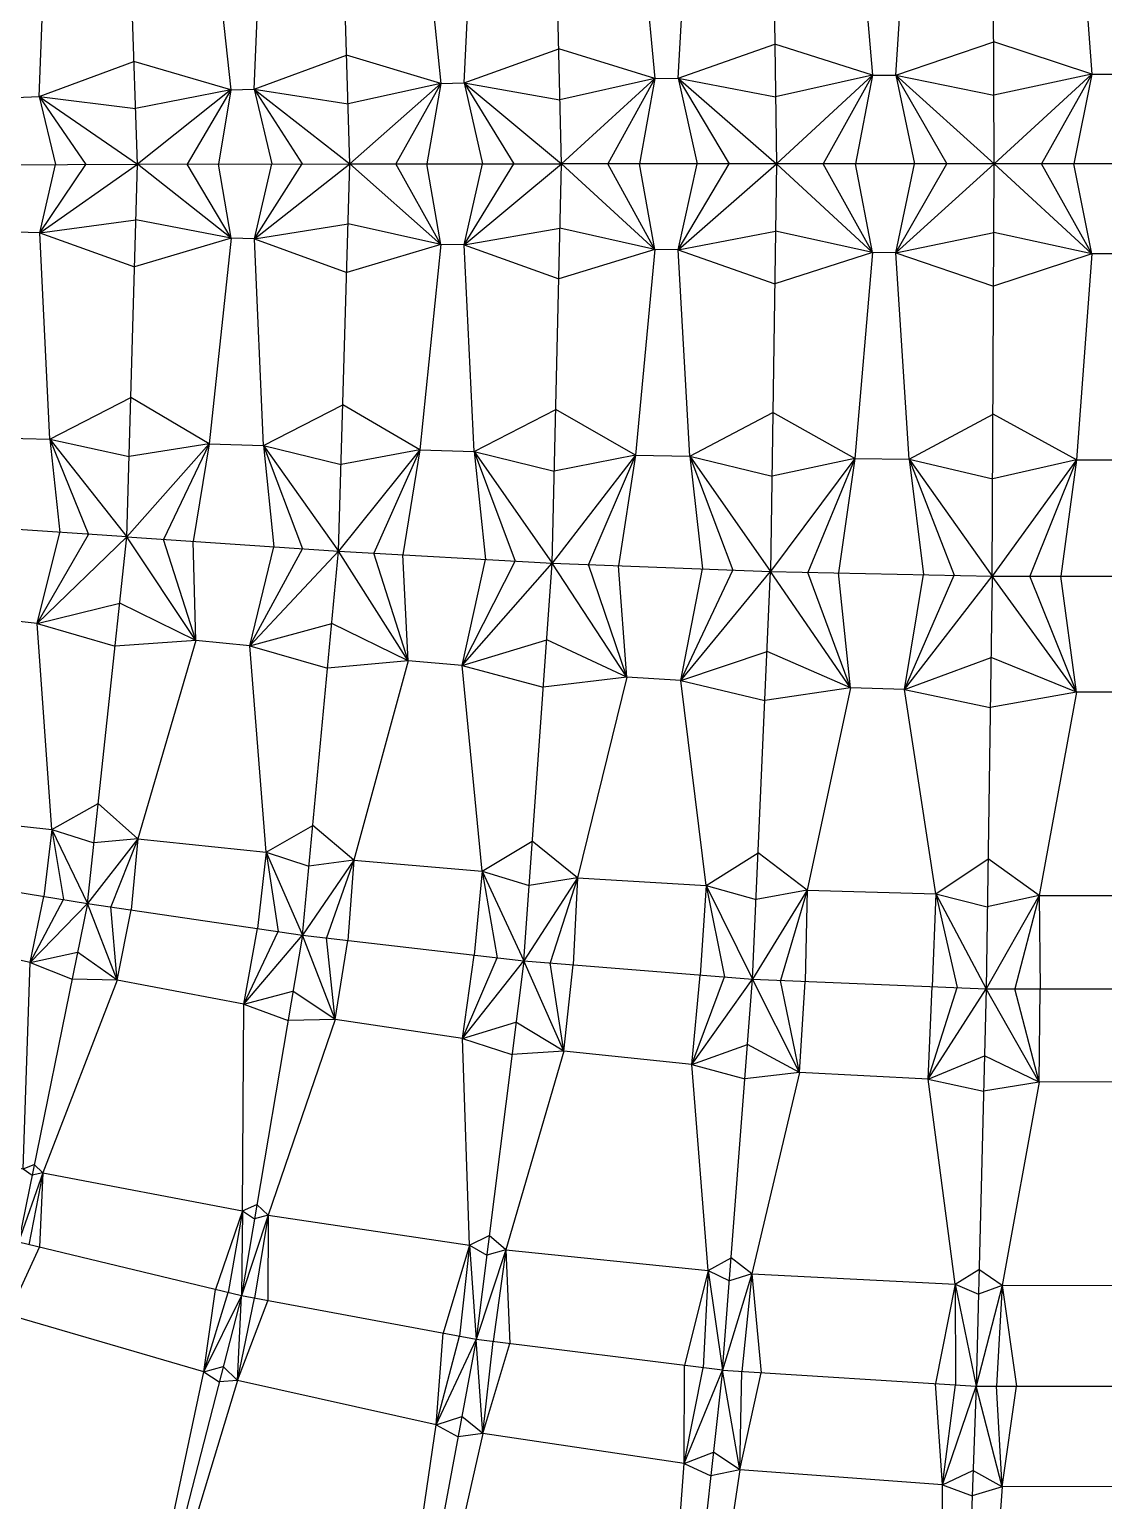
# Model space of a CAD drawing. Header units: metres. Extents: x -354 to 354, y -354 to 354.
# Drawn here: x -178.9 to 0, y -222.7 to 22.4 of the extents above; entities that cross this region are included whole.
import ezdxf

# ---------------------------------------------------------------- set-up
doc = ezdxf.new("R2010")
doc.units = ezdxf.units.M

msp = doc.modelspace()

# ---------------------------------------------------------------- linework, layer by layer
at = {"layer": 'CrimpMountain', "color": 1}
for p, q in [((-38.509366, 14.776119), (-54.756059, 19.949214)), ((-1.95093, 14.972612), (-18.305867, 20.355674)), ((-110.40943, 13.41359), (-126.094656, 18.114832)), ((-74.749797, 14.241727), (-90.750109, 19.176711)), ((-145.370399, 12.355182), (-161.516409, 17.084027)), ((-38.509366, 14.776119), (-46.683383, 0.001829)), ((-34.607748, 14.814016), (-18.262577, 11.44172)), ((-34.607748, 14.814016), (-31.511363, 0.000847)), ((-1.95093, 14.972612), (-10.353768, -0.000014)), ((-145.370399, 12.355182), (-152.632839, -0.01747)), ((-141.470722, 12.48415), (-138.554835, -0.002514)), ((-141.470722, 12.48415), (-125.85228, 10.014774)), ((-110.40943, 13.41359), (-117.870391, 0.010787)), ((-106.50902, 13.518022), (-103.444075, 0.009823)), ((-106.50902, 13.518022), (-90.556805, 10.693749)), ((-74.749797, 14.241727), (-82.596181, 0.007521)), ((-70.848679, 14.315071), (-67.721443, 0.004777)), ((-70.848679, 14.315071), (-54.631094, 11.183771)), ((-177.2927, 11.239008), (-174.600388, -0.09641)), ((-177.2927, 11.239008), (-161.242145, 9.240143)), ((-141.444184, -12.495345), (-133.509661, 0.002847)), ((-110.411222, -13.393014), (-112.704399, 0.010442)), ((-106.510826, -13.497966), (-98.238804, 0.009475)), ((-74.755049, -14.229579), (-77.304164, 0.006545)), ((-70.853958, -14.304363), (-62.389206, 0.003793)), ((-38.511278, -14.773519), (-41.299326, 0.00148)), ((-34.609665, -14.811921), (-26.103963, 0.000497)), ((-177.176347, -11.458834), (-169.544002, -0.07049)), ((-145.344125, -12.374663), (-147.407967, -0.011919)), ((-1.95093, -14.97264), (-4.929169, -0.000014)), ((-145.344125, -12.374663), (-161.184969, -9.300631)), ((-177.176347, -11.458834), (-161.409852, -17.117084)), ((-110.411222, -13.393014), (-125.842382, -9.994608)), ((-74.755049, -14.229579), (-90.559496, -10.67605)), ((-38.511278, -14.773519), (-54.633877, -11.178788)), ((-1.95093, -14.97264), (-18.263316, -11.441588)), ((-141.444184, -12.495345), (-126.076436, -18.085976)), ((-106.510826, -13.497966), (-90.754909, -19.157958)), ((-70.853958, -14.304363), (-54.761042, -19.945276)), ((-34.609665, -14.811921), (-18.307186, -20.356137)), ((-148.976524, -46.624095), (-162.0367, -38.904935)), ((-113.905458, -47.656817), (-126.714823, -40.155442)), ((-77.984187, -48.519382), (-91.255466, -40.884724)), ((-41.420506, -49.091944), (-55.07236, -41.406897)), ((-4.52226, -49.318035), (-18.412115, -41.678048)), ((-175.519073, -45.860453), (-173.854381, -61.39126)), ((-175.519073, -45.860453), (-162.31938, -48.730303)), ((-148.976524, -46.624095), (-156.562766, -62.568955)), ((-139.936382, -46.903839), (-138.199209, -63.803386)), ((-139.936382, -46.903839), (-127.001852, -50.0782)), ((-113.905458, -47.656817), (-121.540839, -64.855127)), ((-104.864263, -47.900099), (-102.941648, -65.890064)), ((-104.864263, -47.900099), (-91.493185, -51.202985)), ((-77.984187, -48.519382), (-85.787081, -66.743571)), ((-68.941379, -48.692732), (-66.786016, -67.483972)), ((-68.941379, -48.692732), (-55.226271, -52.017191)), ((-41.420506, -49.091944), (-49.253766, -68.048741)), ((-32.376491, -49.18096), (-18.465078, -52.440349)), ((-32.376491, -49.18096), (-29.986327, -68.431789)), ((-4.52226, -49.318035), (-12.254914, -68.658847)), ((-177.62421, -76.549279), (-169.063675, -61.719884)), ((-151.178817, -79.385695), (-151.674638, -62.897544)), ((-142.182568, -80.318389), (-133.455631, -64.122258)), ((-115.86066, -82.79437), (-116.728973, -65.122879)), ((-106.848289, -83.555665), (-98.021496, -66.163842)), ((-79.42595, -85.51968), (-80.815588, -66.937292)), ((-70.397072, -86.050516), (-61.732597, -67.680885)), ((-42.18014, -87.301895), (-44.168621, -68.149837)), ((-33.139734, -87.572408), (-24.859119, -68.53372)), ((-4.519756, -87.998657), (-7.117083, -68.658514)), ((-151.178817, -79.385695), (-163.88803, -73.18001)), ((-177.62421, -76.549279), (-164.65894, -80.367616)), ((-115.86066, -82.79437), (-128.550484, -76.547849)), ((-142.182568, -80.318389), (-129.25398, -84.026645)), ((-79.42595, -85.51968), (-92.760836, -79.283849)), ((-42.18014, -87.301895), (-56.047606, -81.241984)), ((-4.519756, -87.998657), (-18.747398, -82.256476)), ((-106.848289, -83.555665), (-93.324751, -87.157457)), ((-70.397072, -86.050516), (-56.409215, -89.395785)), ((-33.139734, -87.572408), (-18.870963, -90.553096)), ((-160.847006, -112.442363), (-167.469825, -106.574976)), ((-124.897915, -116.029069), (-131.717427, -110.215299)), ((-175.186309, -110.904393), (-176.526285, -122.045293)), ((-175.186309, -110.904393), (-168.171606, -113.118044)), ((-160.847006, -112.442363), (-165.359359, -123.80866)), ((-139.501473, -114.655379), (-140.941284, -127.386019)), ((-139.501473, -114.655379), (-132.357451, -117.019327)), ((-87.611316, -118.97438), (-95.165621, -112.860399)), ((-49.398341, -120.978516), (-57.534646, -114.772741)), ((-124.897915, -116.029069), (-129.439091, -128.952174)), ((-10.723109, -121.876904), (-19.246557, -115.771925)), ((-103.514131, -117.835405), (-104.827216, -131.825352)), ((-103.514131, -117.835405), (-95.695114, -120.253388)), ((-87.611316, -118.97438), (-92.195508, -133.139777)), ((-66.188363, -120.233903), (-67.204579, -135.146779)), ((-66.188363, -120.233903), (-57.88054, -122.572195)), ((-49.398341, -120.978516), (-53.796985, -136.037936)), ((-27.948033, -121.620366), (-28.554084, -137.06248)), ((-27.948033, -121.620366), (-19.365727, -123.773442)), ((-10.723109, -121.876904), (-14.757723, -137.425558)), ((-178.815542, -133.030487), (-173.251124, -122.582501)), ((-164.297086, -135.991665), (-161.9654, -124.30589)), ((-143.213794, -139.994666), (-137.496516, -127.890694)), ((-127.996733, -142.573794), (-125.899473, -129.365387)), ((-164.297086, -135.991665), (-170.911552, -131.349848)), ((-106.771882, -145.741568), (-101.036937, -132.267827)), ((-178.815542, -133.030487), (-171.821581, -135.811662)), ((-89.930712, -147.85521), (-88.3272, -133.450438)), ((-68.58132, -150.0307), (-63.170365, -135.470763)), ((-50.633245, -151.404294), (-49.712038, -136.203734)), ((-29.201476, -152.502917), (-24.389821, -137.231497)), ((-127.996733, -142.573794), (-135.020857, -137.836188)), ((-10.712751, -152.971521), (-10.576306, -137.424165)), ((-143.213794, -139.994666), (-135.844529, -142.695918)), ((-89.930712, -147.85521), (-97.87767, -143.024602)), ((-106.771882, -145.741568), (-98.551279, -148.39181)), ((-50.633245, -151.404294), (-59.30103, -146.715844)), ((-10.712751, -152.971521), (-19.852763, -148.620089)), ((-68.58132, -150.0307), (-59.73857, -152.432974)), ((-29.201476, -152.502917), (-20.002075, -154.511183)), ((-176.715153, -168.116558), (-178.11931, -166.689003)), ((-179.970378, -167.452623), (-178.491435, -168.513508)), ((-176.715153, -168.116558), (-179.02932, -180.076656)), ((-139.137226, -175.163768), (-141.043891, -173.372572)), ((-143.434293, -174.435462), (-147.933746, -187.553485)), ((-143.434293, -174.435462), (-141.446191, -175.746171)), ((-139.137226, -175.163768), (-141.425323, -188.998211)), ((-99.540772, -180.928824), (-102.334881, -178.538957)), ((-182.405297, -191.781445), (-177.2708, -180.499486)), ((-105.632908, -180.164234), (-110.024756, -194.83097)), ((-105.632908, -180.164234), (-102.746597, -181.81945)), ((-99.540772, -180.928824), (-101.694171, -196.208781)), ((-58.567163, -184.919514), (-62.020843, -182.254314)), ((-65.839869, -184.362922), (-69.791329, -200.211827)), ((-65.839869, -184.362922), (-62.316497, -186.117482)), ((-58.567163, -184.919514), (-60.229961, -201.208904)), ((-16.902297, -186.852292), (-20.754193, -184.185902)), ((-149.889715, -201.28308), (-145.800526, -188.066411)), ((-24.736218, -186.653738), (-27.992879, -203.2289)), ((-24.736218, -186.653738), (-20.859076, -188.324032)), ((-16.902297, -186.852292), (-17.82518, -203.648284)), ((-144.258022, -202.731493), (-139.213642, -189.409038)), ((-111.192928, -210.096515), (-107.303938, -195.336371)), ((-103.382632, -211.547077), (-98.895751, -196.559916)), ((-144.258022, -202.731493), (-146.656572, -200.38476)), ((-69.878035, -216.545665), (-66.669497, -200.603542)), ((-149.889715, -201.28308), (-147.312611, -202.935561)), ((-60.613592, -217.578448), (-57.053017, -201.407974)), ((-26.830787, -220.080943), (-24.665531, -203.437393)), ((-16.870082, -220.442475), (-14.478814, -203.645075)), ((-111.192928, -210.096515), (-107.529263, -212.12202)), ((-103.382632, -211.547077), (-106.894308, -208.703217)), ((-60.613592, -217.578448), (-64.974688, -214.629959)), ((-69.878035, -216.545665), (-65.418634, -218.612319)), ((-16.870082, -220.442475), (-21.75679, -217.681677)), ((-26.830787, -220.080943), (-21.911048, -221.931705))]:
    msp.add_line(p, q, dxfattribs=at)
at = {"layer": 'CrimpValley', "color": 5}
for p, q in [((-70.848679, 14.315071), (-54.756059, 19.949214)), ((-34.607748, 14.814016), (-18.305867, 20.355674)), ((-141.470722, 12.48415), (-126.094656, 18.114832)), ((-106.50902, 13.518022), (-90.750109, 19.176711)), ((-177.2927, 11.239008), (-161.516409, 17.084027)), ((-38.509366, 14.776119), (-54.631094, 11.183771)), ((-38.509366, 14.776119), (-41.299326, 0.00148)), ((-34.607748, 14.814016), (-26.103963, 0.000497)), ((-1.95093, 14.972612), (-18.262577, 11.44172)), ((-1.95093, 14.972612), (-4.929169, -0.000014)), ((-145.370399, 12.355182), (-161.242145, 9.240143)), ((-145.370399, 12.355182), (-147.407967, -0.011919)), ((-141.470722, 12.48415), (-133.509661, 0.002847)), ((-110.40943, 13.41359), (-125.85228, 10.014774)), ((-110.40943, 13.41359), (-112.704399, 0.010442)), ((-106.50902, 13.518022), (-98.238804, 0.009475)), ((-74.749797, 14.241727), (-90.556805, 10.693749)), ((-74.749797, 14.241727), (-77.304164, 0.006545)), ((-70.848679, 14.315071), (-62.389206, 0.003793)), ((-177.2927, 11.239008), (-169.544002, -0.07049)), ((-110.411222, -13.393014), (-117.870391, 0.010787)), ((-106.510826, -13.497966), (-103.444075, 0.009823)), ((-74.755049, -14.229579), (-82.596181, 0.007521)), ((-70.853958, -14.304363), (-67.721443, 0.004777)), ((-38.511278, -14.773519), (-46.683383, 0.001829)), ((-34.609665, -14.811921), (-31.511363, 0.000847)), ((-177.176347, -11.458834), (-174.600388, -0.09641)), ((-145.344125, -12.374663), (-152.632839, -0.01747)), ((-141.444184, -12.495345), (-138.554835, -0.002514)), ((-1.95093, -14.97264), (-10.353768, -0.000014)), ((-177.176347, -11.458834), (-161.184969, -9.300631)), ((-141.444184, -12.495345), (-125.842382, -9.994608)), ((-106.510826, -13.497966), (-90.559496, -10.67605)), ((-70.853958, -14.304363), (-54.633877, -11.178788)), ((-34.609665, -14.811921), (-18.263316, -11.441588)), ((-145.344125, -12.374663), (-161.409852, -17.117084)), ((-110.411222, -13.393014), (-126.076436, -18.085976)), ((-74.755049, -14.229579), (-90.754909, -19.157958)), ((-38.511278, -14.773519), (-54.761042, -19.945276)), ((-1.95093, -14.97264), (-18.307186, -20.356137)), ((-175.519073, -45.860453), (-162.0367, -38.904935)), ((-139.936382, -46.903839), (-126.714823, -40.155442)), ((-104.864263, -47.900099), (-91.255466, -40.884724)), ((-68.941379, -48.692732), (-55.07236, -41.406897)), ((-32.376491, -49.18096), (-18.412115, -41.678048)), ((-175.519073, -45.860453), (-169.063675, -61.719884)), ((-148.976524, -46.624095), (-162.31938, -48.730303)), ((-148.976524, -46.624095), (-151.674638, -62.897544)), ((-139.936382, -46.903839), (-133.455631, -64.122258)), ((-113.905458, -47.656817), (-127.001852, -50.0782)), ((-113.905458, -47.656817), (-116.728973, -65.122879)), ((-104.864263, -47.900099), (-98.021496, -66.163842)), ((-77.984187, -48.519382), (-91.493185, -51.202985)), ((-77.984187, -48.519382), (-80.815588, -66.937292)), ((-68.941379, -48.692732), (-61.732597, -67.680885)), ((-41.420506, -49.091944), (-55.226271, -52.017191)), ((-41.420506, -49.091944), (-44.168621, -68.149837)), ((-32.376491, -49.18096), (-24.859119, -68.53372)), ((-4.52226, -49.318035), (-18.465078, -52.440349)), ((-4.52226, -49.318035), (-7.117083, -68.658514)), ((-177.62421, -76.549279), (-173.854381, -61.39126)), ((-151.178817, -79.385695), (-156.562766, -62.568955)), ((-142.182568, -80.318389), (-138.199209, -63.803386)), ((-115.86066, -82.79437), (-121.540839, -64.855127)), ((-106.848289, -83.555665), (-102.941648, -65.890064)), ((-79.42595, -85.51968), (-85.787081, -66.743571)), ((-70.397072, -86.050516), (-66.786016, -67.483972)), ((-42.18014, -87.301895), (-49.253766, -68.048741)), ((-33.139734, -87.572408), (-29.986327, -68.431789)), ((-4.519756, -87.998657), (-12.254914, -68.658847)), ((-177.62421, -76.549279), (-163.88803, -73.18001)), ((-142.182568, -80.318389), (-128.550484, -76.547849)), ((-151.178817, -79.385695), (-164.65894, -80.367616)), ((-106.848289, -83.555665), (-92.760836, -79.283849)), ((-115.86066, -82.79437), (-129.25398, -84.026645)), ((-70.397072, -86.050516), (-56.047606, -81.241984)), ((-33.139734, -87.572408), (-18.747398, -82.256476)), ((-79.42595, -85.51968), (-93.324751, -87.157457)), ((-42.18014, -87.301895), (-56.409215, -89.395785)), ((-4.519756, -87.998657), (-18.870963, -90.553096)), ((-175.186309, -110.904393), (-167.469825, -106.574976)), ((-139.501473, -114.655379), (-131.717427, -110.215299)), ((-175.186309, -110.904393), (-173.251124, -122.582501)), ((-160.847006, -112.442363), (-168.171606, -113.118044)), ((-160.847006, -112.442363), (-161.9654, -124.30589)), ((-139.501473, -114.655379), (-137.496516, -127.890694)), ((-103.514131, -117.835405), (-95.165621, -112.860399)), ((-66.188363, -120.233903), (-57.534646, -114.772741)), ((-124.897915, -116.029069), (-132.357451, -117.019327)), ((-124.897915, -116.029069), (-125.899473, -129.365387)), ((-27.948033, -121.620366), (-19.246557, -115.771925)), ((-103.514131, -117.835405), (-101.036937, -132.267827)), ((-87.611316, -118.97438), (-95.695114, -120.253388)), ((-87.611316, -118.97438), (-88.3272, -133.450438)), ((-178.815542, -133.030487), (-176.526285, -122.045293)), ((-66.188363, -120.233903), (-63.170365, -135.470763)), ((-49.398341, -120.978516), (-57.88054, -122.572195)), ((-49.398341, -120.978516), (-49.712038, -136.203734)), ((-27.948033, -121.620366), (-24.389821, -137.231497)), ((-10.723109, -121.876904), (-19.365727, -123.773442)), ((-10.723109, -121.876904), (-10.576306, -137.424165)), ((-164.297086, -135.991665), (-165.359359, -123.80866)), ((-143.213794, -139.994666), (-140.941284, -127.386019)), ((-127.996733, -142.573794), (-129.439091, -128.952174)), ((-178.815542, -133.030487), (-170.911552, -131.349848)), ((-106.771882, -145.741568), (-104.827216, -131.825352)), ((-89.930712, -147.85521), (-92.195508, -133.139777)), ((-164.297086, -135.991665), (-171.821581, -135.811662)), ((-68.58132, -150.0307), (-67.204579, -135.146779)), ((-50.633245, -151.404294), (-53.796985, -136.037936)), ((-29.201476, -152.502917), (-28.554084, -137.06248)), ((-143.213794, -139.994666), (-135.020857, -137.836188)), ((-10.712751, -152.971521), (-14.757723, -137.425558)), ((-127.996733, -142.573794), (-135.844529, -142.695918)), ((-106.771882, -145.741568), (-97.87767, -143.024602)), ((-68.58132, -150.0307), (-59.30103, -146.715844)), ((-89.930712, -147.85521), (-98.551279, -148.39181)), ((-29.201476, -152.502917), (-19.852763, -148.620089)), ((-50.633245, -151.404294), (-59.73857, -152.432974)), ((-10.712751, -152.971521), (-20.002075, -154.511183)), ((-179.970378, -167.452623), (-178.11931, -166.689003)), ((-176.715153, -168.116558), (-178.491435, -168.513508)), ((-176.715153, -168.116558), (-177.2708, -180.499486)), ((-143.434293, -174.435462), (-141.043891, -173.372572)), ((-143.434293, -174.435462), (-145.800526, -188.066411)), ((-139.137226, -175.163768), (-141.446191, -175.746171)), ((-139.137226, -175.163768), (-139.213642, -189.409038)), ((-105.632908, -180.164234), (-102.334881, -178.538957)), ((-105.632908, -180.164234), (-107.303938, -195.336371)), ((-99.540772, -180.928824), (-102.746597, -181.81945)), ((-99.540772, -180.928824), (-98.895751, -196.559916)), ((-65.839869, -184.362922), (-62.020843, -182.254314)), ((-65.839869, -184.362922), (-66.669497, -200.603542)), ((-58.567163, -184.919514), (-62.316497, -186.117482)), ((-58.567163, -184.919514), (-57.053017, -201.407974)), ((-24.736218, -186.653738), (-20.754193, -184.185902)), ((-149.889715, -201.28308), (-147.933746, -187.553485)), ((-24.736218, -186.653738), (-24.665531, -203.437393)), ((-16.902297, -186.852292), (-20.859076, -188.324032)), ((-16.902297, -186.852292), (-14.478814, -203.645075)), ((-144.258022, -202.731493), (-141.425323, -188.998211)), ((-111.192928, -210.096515), (-110.024756, -194.83097)), ((-103.382632, -211.547077), (-101.694171, -196.208781)), ((-149.889715, -201.28308), (-146.656572, -200.38476)), ((-69.878035, -216.545665), (-69.791329, -200.211827)), ((-144.258022, -202.731493), (-147.312611, -202.935561)), ((-60.613592, -217.578448), (-60.229961, -201.208904)), ((-26.830787, -220.080943), (-27.992879, -203.2289)), ((-16.870082, -220.442475), (-17.82518, -203.648284)), ((-111.192928, -210.096515), (-106.894308, -208.703217)), ((-103.382632, -211.547077), (-107.529263, -212.12202)), ((-69.878035, -216.545665), (-64.974688, -214.629959)), ((-60.613592, -217.578448), (-65.418634, -218.612319)), ((-26.830787, -220.080943), (-21.75679, -217.681677)), ((-16.870082, -220.442475), (-21.911048, -221.931705))]:
    msp.add_line(p, q, dxfattribs=at)
at = {"layer": 'Mountain', "color": 1}
for p, q in [((-38.509366, 14.776119), (-54.471685, 0.002333)), ((-34.607748, 14.814016), (-18.20701, -0.000014)), ((-1.95093, 14.972612), (-18.20701, -0.000014)), ((-1.95093, 14.972612), (-18.20701, -0.000014)), ((-145.370399, 12.355182), (-160.918141, -0.026273)), ((-141.470722, 12.48415), (-125.552948, 0.0113)), ((-141.470722, 12.48415), (-125.552949, 0.0113)), ((-110.40943, 13.41359), (-125.552948, 0.0113)), ((-106.50902, 13.518022), (-90.313328, 0.008945)), ((-74.749797, 14.241727), (-90.313328, 0.008945)), ((-74.749797, 14.241727), (-90.313328, 0.008945)), ((-70.848679, 14.315071), (-54.471685, 0.002333)), ((-70.848679, 14.315071), (-54.471685, 0.002332)), ((-177.2927, 11.239008), (-160.918141, -0.026273)), ((-177.2927, 11.239008), (-160.918141, -0.026273)), ((-141.444184, -12.495345), (-125.552949, 0.0113)), ((-110.411222, -13.393014), (-125.552949, 0.0113)), ((-110.411222, -13.393014), (-125.552948, 0.0113)), ((-106.510826, -13.497966), (-90.313328, 0.008945)), ((-106.510826, -13.497966), (-90.313328, 0.008945)), ((-74.755049, -14.229579), (-90.313328, 0.008945)), ((-70.853958, -14.304363), (-54.471685, 0.002332)), ((-38.511278, -14.773519), (-54.471685, 0.002333)), ((-38.511278, -14.773519), (-54.471685, 0.002332)), ((-177.176347, -11.458834), (-160.918141, -0.026273)), ((-145.344125, -12.374663), (-160.918141, -0.026273)), ((-145.344125, -12.374663), (-160.918141, -0.026273)), ((-34.609665, -14.811921), (-18.20701, -0.000014)), ((-34.609665, -14.811921), (-18.20701, -0.000014)), ((-1.95093, -14.97264), (-18.20701, -0.000014)), ((-175.519073, -45.860453), (-162.705645, -62.15602)), ((-175.519073, -45.860453), (-162.705645, -62.15602)), ((-148.976524, -46.624095), (-162.705645, -62.15602)), ((-139.936382, -46.903839), (-127.419831, -64.527995)), ((-139.936382, -46.903839), (-127.419832, -64.527995)), ((-113.905458, -47.656817), (-127.419831, -64.527995)), ((-104.864263, -47.900099), (-91.845782, -66.507485)), ((-77.984187, -48.519382), (-91.845782, -66.507485)), ((-77.984187, -48.519382), (-91.84578, -66.507487)), ((-68.941379, -48.692732), (-55.457032, -67.925417)), ((-68.941379, -48.692732), (-55.457036, -67.92542)), ((-41.420506, -49.091944), (-55.457032, -67.925417)), ((-32.376491, -49.18096), (-18.544894, -68.65925)), ((-4.52226, -49.318035), (-18.544894, -68.65925)), ((-4.52226, -49.318035), (-18.544889, -68.659254)), ((-177.62421, -76.549279), (-162.705645, -62.15602)), ((-151.178817, -79.385695), (-162.705645, -62.15602)), ((-151.178817, -79.385695), (-162.705645, -62.15602)), ((-142.182568, -80.318389), (-127.419832, -64.527995)), ((-115.86066, -82.79437), (-127.419832, -64.527995)), ((-115.86066, -82.79437), (-127.419831, -64.527995)), ((-106.848289, -83.555665), (-91.845782, -66.507485)), ((-106.848289, -83.555665), (-91.84578, -66.507487)), ((-79.42595, -85.51968), (-91.84578, -66.507487)), ((-70.397072, -86.050516), (-55.457036, -67.92542)), ((-42.18014, -87.301895), (-55.457036, -67.92542)), ((-42.18014, -87.301895), (-55.457032, -67.925417)), ((-33.139734, -87.572408), (-18.544894, -68.65925)), ((-33.139734, -87.572408), (-18.544889, -68.659254)), ((-4.519756, -87.998657), (-18.544889, -68.659254)), ((-175.186309, -110.904393), (-169.256989, -123.237639)), ((-175.186309, -110.904393), (-169.256989, -123.237639)), ((-160.847006, -112.442363), (-169.256989, -123.237639)), ((-139.501473, -114.655379), (-133.436029, -128.485573)), ((-139.501473, -114.655379), (-133.436029, -128.485574)), ((-124.897915, -116.029069), (-133.436029, -128.485573)), ((-103.514131, -117.835405), (-96.592758, -132.786637)), ((-103.514131, -117.835405), (-96.59276, -132.786638)), ((-87.611316, -118.97438), (-96.592758, -132.786637)), ((-66.188363, -120.233903), (-58.469316, -135.848298)), ((-66.188363, -120.233903), (-58.46932, -135.8483)), ((-49.398341, -120.978516), (-58.469316, -135.848298)), ((-27.948033, -121.620366), (-19.569078, -137.427159)), ((-10.723109, -121.876904), (-19.569078, -137.427159)), ((-10.723109, -121.876904), (-19.569074, -137.427161)), ((-178.815542, -133.030487), (-169.256989, -123.237639)), ((-164.297086, -135.991665), (-169.256989, -123.237639)), ((-164.297086, -135.991665), (-169.256989, -123.237639)), ((-143.213794, -139.994666), (-133.436029, -128.485574)), ((-127.996733, -142.573794), (-133.436029, -128.485573)), ((-127.996733, -142.573794), (-133.436029, -128.485574)), ((-106.771882, -145.741568), (-96.59276, -132.786638)), ((-89.930712, -147.85521), (-96.59276, -132.786638)), ((-89.930712, -147.85521), (-96.592758, -132.786637)), ((-68.58132, -150.0307), (-58.46932, -135.8483)), ((-50.633245, -151.404294), (-58.46932, -135.8483)), ((-50.633245, -151.404294), (-58.469316, -135.848298)), ((-29.201476, -152.502917), (-19.569078, -137.427159)), ((-29.201476, -152.502917), (-19.569074, -137.427161)), ((-10.712751, -152.971521), (-19.569074, -137.427161)), ((-176.715153, -168.116558), (-180.764742, -179.659379)), ((-143.434293, -174.435462), (-143.623076, -188.589971)), ((-143.434293, -174.435462), (-143.623076, -188.589971)), ((-139.137226, -175.163768), (-143.623076, -188.589971)), ((-105.632908, -180.164234), (-104.508208, -195.855687)), ((-105.632908, -180.164234), (-104.508209, -195.855687)), ((-99.540772, -180.928824), (-104.508208, -195.855687)), ((-65.839869, -184.362922), (-63.455996, -201.006759)), ((-65.839869, -184.362922), (-63.455998, -201.006759)), ((-58.567163, -184.919514), (-63.455996, -201.006759)), ((-149.889715, -201.28308), (-143.623076, -188.589971)), ((-144.258022, -202.731493), (-143.623076, -188.589971)), ((-144.258022, -202.731493), (-143.623076, -188.589971)), ((-24.736218, -186.653738), (-21.247558, -203.651566)), ((-16.902297, -186.852292), (-21.247558, -203.651566)), ((-16.902297, -186.852292), (-21.247556, -203.651566)), ((-111.192928, -210.096515), (-104.508209, -195.855687)), ((-103.382632, -211.547077), (-104.508209, -195.855687)), ((-103.382632, -211.547077), (-104.508208, -195.855687)), ((-69.878035, -216.545665), (-63.455998, -201.006759)), ((-60.613592, -217.578448), (-63.455998, -201.006759)), ((-60.613592, -217.578448), (-63.455996, -201.006759)), ((-26.830787, -220.080943), (-21.247558, -203.651566)), ((-26.830787, -220.080943), (-21.247556, -203.651566)), ((-16.870082, -220.442475), (-21.247556, -203.651566))]:
    msp.add_line(p, q, dxfattribs=at)
at = {"layer": 'Polygon', "color": 0}
for points in [[(-34.607748, 14.814016), (-32.370126, 49.18276), (-41.414152, 49.094915), (-38.509366, 14.776119)], [(1.950876, 14.972612), (4.522204, 49.318002), (-4.52226, 49.318002), (-1.95093, 14.972612)], [(-141.470722, 12.48415), (-140.036039, 46.895765), (-149.075564, 46.596813), (-145.370399, 12.355182)], [(-106.50902, 13.518022), (-104.857859, 47.919929), (-113.899087, 47.677856), (-110.40943, 13.41359)], [(-70.848679, 14.315071), (-68.923412, 48.702727), (-77.96628, 48.532713), (-74.749797, 14.241727)], [(-177.2927, 11.239008), (-175.988199, 45.655804), (-185.026528, 45.322658), (-181.19186, 11.095288)], [(-175.519073, -45.860453), (-177.176347, -11.458834), (-181.076776, -11.355096), (-184.560344, -45.619986)], [(-139.936382, -46.903839), (-141.444184, -12.495345), (-145.344125, -12.374663), (-148.976524, -46.624095)], [(-104.864263, -47.900099), (-106.510826, -13.497966), (-110.411222, -13.393014), (-113.905458, -47.656817)], [(-68.941379, -48.692732), (-70.853958, -14.304363), (-74.755049, -14.229579), (-77.984187, -48.519382)], [(-32.376491, -49.18096), (-34.609665, -14.811921), (-38.511278, -14.773519), (-41.420506, -49.091944)], [(4.522205, -49.318035), (1.950876, -14.97264), (-1.95093, -14.97264), (-4.52226, -49.318035)], [(-175.186309, -110.904393), (-177.62421, -76.549279), (-186.613628, -75.55291), (-196.515637, -108.540291)], [(-139.501473, -114.655379), (-142.182568, -80.318389), (-151.178817, -79.385695), (-160.847006, -112.442363)], [(-103.514131, -117.835405), (-106.848289, -83.555665), (-115.86066, -82.79437), (-124.897915, -116.029069)], [(-66.188363, -120.233903), (-70.397072, -86.050516), (-79.42595, -85.51968), (-87.611316, -118.97438)], [(-27.948033, -121.620366), (-33.139734, -87.572408), (-42.18014, -87.301895), (-49.398341, -120.978516)], [(10.736827, -121.874128), (4.52471, -87.997486), (-4.519756, -87.998657), (-10.723109, -121.876904)], [(-179.970378, -167.452623), (-178.815542, -133.030487), (-199.782467, -128.456945), (-213.067545, -160.233095)], [(-143.434293, -174.435462), (-143.213794, -139.994666), (-164.297086, -135.991665), (-176.715153, -168.116558)], [(-105.632908, -180.164234), (-106.771882, -145.741568), (-127.996733, -142.573794), (-139.137226, -175.163768)], [(-65.839869, -184.362922), (-68.58132, -150.0307), (-89.930712, -147.85521), (-99.540772, -180.928824)], [(-24.736218, -186.653738), (-29.201476, -152.502917), (-50.633245, -151.404294), (-58.567163, -184.919514)], [(16.973104, -186.834104), (10.747182, -152.959999), (-10.712751, -152.971521), (-16.902297, -186.852292)], [(-157.055063, -234.970996), (-149.889715, -201.28308), (-182.405297, -191.781445), (-194.506866, -224.026907)], [(-116.150308, -244.179386), (-111.192928, -210.096515), (-144.258022, -202.731493), (-154.235046, -235.696274)], [(-72.40279, -250.894513), (-69.878035, -216.545665), (-103.382632, -211.547077), (-110.993754, -245.137084)], [(-26.803704, -254.522444), (-26.830787, -220.080943), (-60.613592, -217.578448), (-65.715109, -251.640044)], [(19.624059, -254.737495), (17.005291, -220.395685), (-16.870082, -220.442475), (-19.39397, -254.791387)]]:
    msp.add_lwpolyline(points, close=True, dxfattribs=at)
at = {"layer": 'Valley', "color": 5}
for p, q in [((-18.20701, -0.000014), (-18.54044, 68.656823)), ((-90.313328, 0.008945), (-91.829163, 66.530138)), ((-55.440044, 67.925983), (-54.471685, 0.002333)), ((-125.552948, 0.0113), (-127.485234, 64.587043)), ((-160.918141, -0.026273), (-163.094682, 62.222268)), ((-160.918141, -0.026273), (-125.552949, 0.0113)), ((-127.419831, -64.527995), (-125.552949, 0.0113)), ((-125.552948, 0.0113), (-125.552949, 0.0113)), ((-125.552948, 0.0113), (-90.313328, 0.008945)), ((-91.845782, -66.507485), (-90.313328, 0.008945)), ((-90.313328, 0.008945), (-90.313328, 0.008945)), ((-54.471685, 0.002332), (-90.313328, 0.008945)), ((-54.471685, 0.002332), (-55.457032, -67.925417)), ((-18.20701, -0.000014), (-54.471685, 0.002333)), ((-54.471685, 0.002332), (-54.471685, 0.002333)), ((-199.284328, -0.222943), (-160.918141, -0.026273)), ((-162.705645, -62.15602), (-160.918141, -0.026273)), ((-160.918141, -0.026273), (-160.918141, -0.026273)), ((-18.544894, -68.65925), (-18.20701, -0.000014)), ((-18.20701, -0.000014), (-18.20701, -0.000014)), ((18.206958, -0.000014), (-18.20701, -0.000014)), ((-162.705645, -62.15602), (-200.129514, -59.588886)), ((-169.256989, -123.237639), (-162.705645, -62.15602)), ((-162.705645, -62.15602), (-127.419832, -64.527995)), ((-162.705645, -62.15602), (-162.705645, -62.15602)), ((-133.436029, -128.485573), (-127.419832, -64.527995)), ((-127.419831, -64.527995), (-127.419832, -64.527995)), ((-127.419831, -64.527995), (-91.845782, -66.507485)), ((-96.592758, -132.786637), (-91.84578, -66.507487)), ((-91.84578, -66.507487), (-91.845782, -66.507485)), ((-91.84578, -66.507487), (-55.457036, -67.92542)), ((-58.469316, -135.848298), (-55.457036, -67.92542)), ((-55.457032, -67.925417), (-55.457036, -67.92542)), ((-55.457032, -67.925417), (-18.544894, -68.65925)), ((-18.544889, -68.659254), (-19.569078, -137.427159)), ((-18.544889, -68.659254), (-18.544894, -68.65925)), ((-18.544889, -68.659254), (18.540384, -68.656853)), ((-206.120672, -117.191073), (-169.256989, -123.237639)), ((-169.256989, -123.237639), (-180.764742, -179.659379)), ((-169.256989, -123.237639), (-133.436029, -128.485574)), ((-169.256989, -123.237639), (-169.256989, -123.237639)), ((-133.436029, -128.485574), (-143.623076, -188.589971)), ((-133.436029, -128.485573), (-96.59276, -132.786638)), ((-133.436029, -128.485573), (-133.436029, -128.485574)), ((-96.59276, -132.786638), (-104.508208, -195.855687)), ((-96.592758, -132.786637), (-96.59276, -132.786638)), ((-96.592758, -132.786637), (-58.46932, -135.8483)), ((-63.455996, -201.006759), (-58.46932, -135.8483)), ((-58.469316, -135.848298), (-58.46932, -135.8483)), ((-58.469316, -135.848298), (-19.569078, -137.427159)), ((-19.569074, -137.427161), (-21.247558, -203.651566)), ((-19.569074, -137.427161), (-19.569078, -137.427159)), ((-19.569074, -137.427161), (19.57264, -137.414122)), ((-143.623076, -188.589971), (-180.764742, -179.659379)), ((-143.623076, -188.589971), (-160.92448, -255.861014)), ((-143.623076, -188.589971), (-143.623076, -188.589971)), ((-104.508209, -195.855687), (-143.623076, -188.589971)), ((-104.508209, -195.855687), (-117.764755, -267.233217)), ((-104.508209, -195.855687), (-104.508208, -195.855687)), ((-63.455998, -201.006759), (-104.508208, -195.855687)), ((-63.455998, -201.006759), (-71.735058, -275.272944)), ((-63.455996, -201.006759), (-63.455998, -201.006759)), ((-63.455996, -201.006759), (-21.247558, -203.651566)), ((-21.247556, -203.651566), (-23.996294, -279.383109)), ((-21.247556, -203.651566), (-21.247558, -203.651566)), ((-21.247556, -203.651566), (21.307082, -203.610754))]:
    msp.add_line(p, q, dxfattribs=at)

doc.saveas('drawing.dxf')
